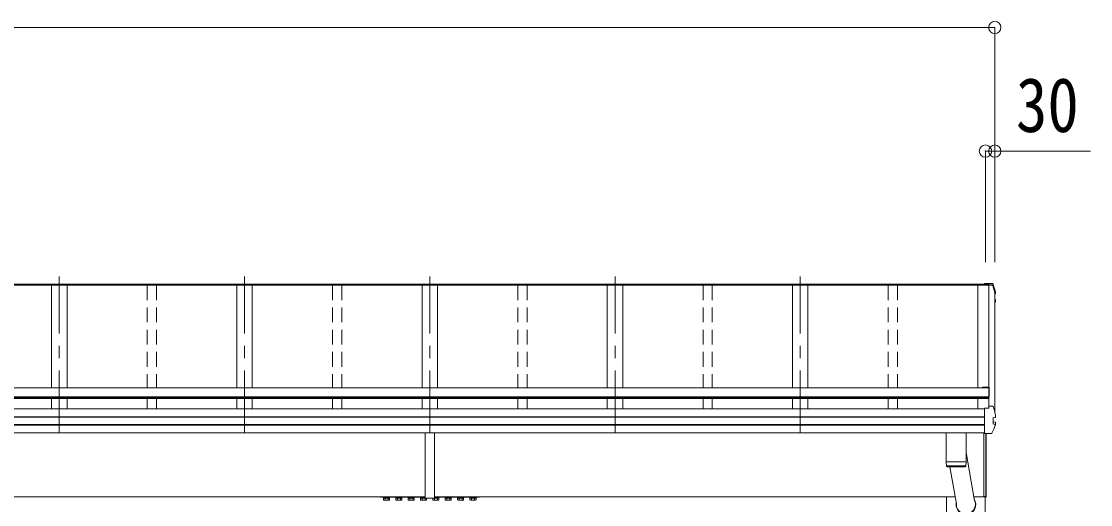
# Model space of a CAD drawing. Units: millimetres at full size, sheet at 1:40; some dimension numbers follow another scale. Extents: x -11243 to 77708, y -7760 to 25636.
# Drawn here: x -3828 to -365, y -2095 to -531 of the extents above; entities that cross this region are included whole.
import ezdxf
from ezdxf.enums import TextEntityAlignment as Align

# ---------------------------------------------------------------- set-up
doc = ezdxf.new("R2010")
doc.units = ezdxf.units.MM
doc.header["$LTSCALE"] = 40
doc.header["$PDMODE"] = 32
doc.header["$PDSIZE"] = 40
doc.linetypes.add('CHAIN1', pattern=[8, 5, -1, 1, -1])
doc.linetypes.add('DASHED1', pattern=[1.8, 1.2, -0.6])
for name, color, linetype, lineweight in [('0-1_本体', 5, 'CHAIN1', 9), ('0-3_ELV2', 4, 'Continuous', 9), ('0-6_OTH_LINE', 6, 'Continuous', 9), ('0-9_OUTLINE', 7, 'Continuous', 9)]:
    doc.layers.add(name, color=color, linetype=linetype, lineweight=lineweight)
doc.styles.add('ＭＳ ゴシック', font='')
doc.styles.get('ＭＳ ゴシック').set_extended_font_data('MS Gothic')

msp = doc.modelspace()

# ---------------------------------------------------------------- linework, layer by layer
at = {"layer": '0-1_本体'}
for p, q in [((-3705.5, -1860.84), (-3705.5, -1356.66)), ((-3105.5, -1860.84), (-3105.5, -1356.66)), ((-2505.5, -1860.84), (-2505.5, -1356.66)), ((-1905.5, -1860.84), (-1905.5, -1356.66)), ((-1305.5, -1860.84), (-1305.5, -1356.66))]:
    msp.add_line(p, q, dxfattribs=at)
at = {"layer": '0-3_ELV2'}
for p, q in [((-705.5, -1384.28), (-8505.5, -1384.28)), ((-705.5, -1385.18), (-8505.5, -1385.18)), ((-708.5, -1382.01), (-8502.5, -1382.01)), ((-3730.5, -1385.1), (-3730.5, -1717.54)), ((-3680.5, -1385.1), (-3680.5, -1717.54)), ((-3130.5, -1385.1), (-3130.5, -1717.54)), ((-3080.5, -1385.1), (-3080.5, -1717.54)), ((-2530.5, -1385.1), (-2530.5, -1717.54)), ((-2480.5, -1385.1), (-2480.5, -1717.54)), ((-1930.5, -1385.1), (-1930.5, -1717.54)), ((-1880.5, -1385.1), (-1880.5, -1717.54)), ((-1330.5, -1385.1), (-1330.5, -1717.54)), ((-1280.5, -1385.1), (-1280.5, -1717.54)), ((-730.5, -1385.1), (-730.5, -1717.54)), ((-730.5, -1385.19), (-682.06, -1385.19)), ((-683.5, -1379.93), (-708.5, -1379.93)), ((-708.5, -1383.95), (-708.5, -1379.93)), ((-708.5, -1382.45), (-694.3, -1382.45)), ((-705.5, -1384.95), (-694.68, -1384.95)), ((-695.2, -1782.56), (-695.2, -1385.19)), ((-694.3, -1382.45), (-694.68, -1384.95)), ((-694.6, -1385.19), (-694.6, -1778.61)), ((-694.3, -1383.54), (-694.53, -1385.04)), ((-694.53, -1385.04), (-694.53, -1384.69)), ((-694.53, -1385.04), (-682.11, -1385.04)), ((-694.3, -1383.54), (-694.3, -1382.45)), ((-682.26, -1383.54), (-694.3, -1383.54)), ((-683.5, -1379.93), (-683.5, -1379.92)), ((-683.5, -1379.93), (-683.5, -1379.93)), ((-675.5, -1408.55), (-675.5, -1795.42)), ((-675.5, -1411.5), (-674.81, -1411.37)), ((-675.5, -1411.85), (-674.73, -1411.7)), ((-674.24, -1413.13), (-675.5, -1413.37)), ((-673.19, -1411.86), (-673.19, -1407.81)), ((-675.5, -1431.26), (-674.67, -1431.36)), ((-675.5, -1435.35), (-674.14, -1435.62)), ((-675.5, -1436.88), (-674.66, -1437.04)), ((-674.67, -1431.36), (-674.67, -1431.36)), ((-673.09, -1436.89), (-673.09, -1432.83)), ((-695.2, -1717.54), (-4311.3, -1717.54)), ((-715.2, -1715.38), (-695.2, -1715.38)), ((-715.2, -1715.38), (-715.2, -1717.54)), ((-715.2, -1716.92), (-695.2, -1716.92)), ((-693.2, -1717.38), (-693.2, -1746.84)), ((-695.2, -1746.57), (-4295.5, -1746.57)), ((-695.2, -1748.31), (-4295.5, -1748.31)), ((-695.2, -1751.43), (-4295.5, -1751.43)), ((-3730.5, -1751.43), (-3730.5, -1785.09)), ((-3680.5, -1751.43), (-3680.5, -1785.09)), ((-3130.5, -1751.43), (-3130.5, -1785.09)), ((-3080.5, -1751.43), (-3080.5, -1785.09)), ((-2530.5, -1751.43), (-2530.5, -1785.1)), ((-2480.5, -1751.43), (-2480.5, -1785.1)), ((-1930.5, -1751.43), (-1930.5, -1785.09)), ((-1880.5, -1751.43), (-1880.5, -1785.09)), ((-1330.5, -1751.43), (-1330.5, -1785.09)), ((-1280.5, -1751.43), (-1280.5, -1785.09)), ((-730.5, -1751.43), (-730.5, -1784.95)), ((-695.2, -1746.84), (-693.2, -1746.84)), ((-708.5, -1785.09), (-8502.5, -1785.09)), ((-2505.5, -1785.09), (-2505.5, -1862.69)), ((-708.5, -1783.23), (-708.5, -1782.92)), ((-708.5, -1784.54), (-708.5, -1783.23)), ((-708.5, -1864.47), (-708.5, -1784.54)), ((-695.25, -1782.92), (-694.53, -1778.13)), ((-695.24, -1782.92), (-694.68, -1779.24)), ((-694.68, -1782.92), (-694.68, -1779.24)), ((-694.53, -1777.78), (-694.3, -1776.29)), ((-694.53, -1777.78), (-694.53, -1778.13)), ((-682.26, -1776.29), (-694.3, -1776.29)), ((-708.5, -1811.62), (-8502.5, -1811.62)), ((-708.5, -1812.51), (-8502.5, -1812.51)), ((-681.07, -1814.23), (-674.81, -1813.46)), ((-681.07, -1814.23), (-681.07, -1814.23)), ((-674.67, -1835.74), (-681.07, -1834.05)), ((-681.07, -1834.05), (-681.07, -1834.05)), ((-680.5, -1814.37), (-680.5, -1833.58)), ((-674.14, -1828.36), (-680.1, -1827.21)), ((-674.81, -1813.46), (-674.81, -1813.46)), ((-673.19, -1811.99), (-673.19, -1804.6)), ((-673.09, -1837.03), (-673.09, -1829.64)), ((-708.5, -1835.73), (-8502.5, -1835.73)), ((-708.5, -1837.66), (-8502.5, -1837.66)), ((-708.5, -1862.69), (-8502.5, -1862.69)), ((-2520.5, -1862.69), (-2520.5, -1929.05)), ((-710.5, -1862.69), (-710.5, -2069.01)), ((-708.5, -1865.33), (-708.5, -1864.47)), ((-708.5, -1865.33), (-687.86, -1865.33)), ((-704, -2071.41), (-704, -1865.33)), ((-703.5, -2071.01), (-703.5, -1865.33)), ((-674.67, -1835.74), (-674.67, -1835.75)), ((-2520.5, -1929.05), (-2520.38, -1929.41)), ((-2520.38, -1929.41), (-2520.38, -1941.41)), ((-2520.38, -1941.41), (-2520.5, -1941.76)), ((-2520.5, -1941.76), (-2520.5, -2030.05)), ((-2490.62, -1941.41), (-2490.5, -1941.76)), ((-2520.5, -2030.05), (-2520.38, -2030.41)), ((-2520.38, -2042.41), (-2520.5, -2042.76)), ((-2520.5, -2042.76), (-2520.5, -2059.55)), ((-2520.38, -2030.41), (-2520.38, -2042.41)), ((-2490.62, -2042.41), (-2490.5, -2042.76)), ((-2490.5, -2042.76), (-2490.5, -2059.55)), ((-2520.38, -2070.41), (-8407.26, -2070.41)), ((-2665.56, -2070.61), (-2665.56, -2070.41)), ((-2520.38, -2070.61), (-2665.56, -2070.61)), ((-2655.38, -2074.01), (-2655.38, -2080.25)), ((-2655.38, -2074.01), (-2635.75, -2074.01)), ((-2650.47, -2074.01), (-2650.47, -2080.25)), ((-2640.65, -2074.01), (-2640.65, -2080.25)), ((-2635.75, -2074.01), (-2635.75, -2080.25)), ((-2615.38, -2074.01), (-2615.38, -2080.25)), ((-2615.38, -2074.01), (-2595.75, -2074.01)), ((-2610.47, -2074.01), (-2610.47, -2080.25)), ((-2600.65, -2074.01), (-2600.65, -2080.25)), ((-2595.75, -2074.01), (-2595.75, -2080.25)), ((-2575.38, -2074.01), (-2575.38, -2080.25)), ((-2575.38, -2074.01), (-2555.75, -2074.01)), ((-2570.47, -2074.01), (-2570.47, -2080.25)), ((-2560.65, -2074.01), (-2560.65, -2080.25)), ((-2555.75, -2074.01), (-2555.75, -2080.25)), ((-2535.38, -2074.01), (-2535.38, -2080.25)), ((-2535.38, -2074.01), (-2520.49, -2074.01)), ((-2530.47, -2074.01), (-2530.47, -2080.25)), ((-2520.65, -2074.01), (-2520.65, -2080.25)), ((-2520.38, -2059.91), (-2520.5, -2059.55)), ((-2520.38, -2071.91), (-2520.5, -2072.26)), ((-2520.5, -2073.91), (-2520.5, -2072.26)), ((-2520.38, -2059.91), (-2520.38, -2071.91)), ((-2491, -2074.41), (-2520, -2074.41)), ((-2515.75, -2074.41), (-2515.75, -2080.25)), ((-2495.38, -2074.41), (-2495.38, -2080.25)), ((-2490.62, -2059.91), (-2490.5, -2059.55)), ((-803.74, -2070.41), (-2490.62, -2070.41)), ((-2490.62, -2070.61), (-2345.56, -2070.61)), ((-2475.75, -2074.01), (-2490.51, -2074.01)), ((-2490.5, -2073.91), (-2490.5, -2072.26)), ((-2490.47, -2074.01), (-2490.47, -2080.25)), ((-2480.65, -2074.01), (-2480.65, -2080.25)), ((-2475.75, -2074.01), (-2475.75, -2080.25)), ((-2455.38, -2074.01), (-2455.38, -2080.25)), ((-2435.75, -2074.01), (-2455.38, -2074.01)), ((-2450.47, -2074.01), (-2450.47, -2080.25)), ((-2440.65, -2074.01), (-2440.65, -2080.25)), ((-2435.75, -2074.01), (-2435.75, -2080.25)), ((-2415.38, -2074.01), (-2415.38, -2080.25)), ((-2395.75, -2074.01), (-2415.38, -2074.01)), ((-2410.47, -2074.01), (-2410.47, -2080.25)), ((-2400.65, -2074.01), (-2400.65, -2080.25)), ((-2395.75, -2074.01), (-2395.75, -2080.25)), ((-2375.38, -2074.01), (-2375.38, -2080.25)), ((-2355.75, -2074.01), (-2375.38, -2074.01)), ((-2370.47, -2074.01), (-2370.47, -2080.25)), ((-2360.65, -2074.01), (-2360.65, -2080.25)), ((-2355.75, -2074.01), (-2355.75, -2080.25)), ((-2345.56, -2070.41), (-2345.56, -2070.61)), ((-831.5, -5370.41), (-831.5, -2070.41)), ((-705.5, -2070.41), (-743.1, -2070.41)), ((-705.5, -2069.01), (-710.5, -2069.01)), ((-706.5, -2070.41), (-706.5, -5370.41)), ((-705.5, -2071.51), (-705.5, -2069.01)), ((-704, -2071.41), (-704, -2071.41)), ((-704, -2071.41), (-704, -2071.47)), ((-2654.06, -2081.01), (-2655.38, -2080.25)), ((-2654.06, -2081.01), (-2637.06, -2081.01)), ((-2637.06, -2081.01), (-2635.75, -2080.25)), ((-2614.06, -2081.01), (-2615.38, -2080.25)), ((-2614.06, -2081.01), (-2597.06, -2081.01)), ((-2597.06, -2081.01), (-2595.75, -2080.25)), ((-2574.06, -2081.01), (-2575.38, -2080.25)), ((-2574.06, -2081.01), (-2557.06, -2081.01)), ((-2557.06, -2081.01), (-2555.75, -2080.25)), ((-2534.06, -2081.01), (-2535.38, -2080.25)), ((-2534.06, -2081.01), (-2517.06, -2081.01)), ((-2517.06, -2081.01), (-2515.75, -2080.25)), ((-2494.06, -2081.01), (-2495.38, -2080.25)), ((-2477.06, -2081.01), (-2494.06, -2081.01)), ((-2477.06, -2081.01), (-2475.75, -2080.25)), ((-2454.06, -2081.01), (-2455.38, -2080.25)), ((-2437.06, -2081.01), (-2454.06, -2081.01)), ((-2437.06, -2081.01), (-2435.75, -2080.25)), ((-2414.06, -2081.01), (-2415.38, -2080.25)), ((-2397.06, -2081.01), (-2414.06, -2081.01)), ((-2397.06, -2081.01), (-2395.75, -2080.25)), ((-2374.06, -2081.01), (-2375.38, -2080.25)), ((-2357.06, -2081.01), (-2374.06, -2081.01)), ((-2357.06, -2081.01), (-2355.75, -2080.25))]:
    msp.add_line(p, q, dxfattribs=at)
at = {"layer": '0-3_ELV2', "linetype": 'DASHED1'}
for p, q in [((-3420.5, -1385.18), (-3420.5, -1717.54)), ((-3390.5, -1385.18), (-3390.5, -1717.54)), ((-2820.5, -1385.18), (-2820.5, -1717.54)), ((-2790.5, -1385.18), (-2790.5, -1717.54)), ((-2220.5, -1385.18), (-2220.5, -1717.54)), ((-2190.5, -1385.18), (-2190.5, -1717.54)), ((-1620.5, -1385.18), (-1620.5, -1717.54)), ((-1590.5, -1385.18), (-1590.5, -1717.54)), ((-1020.5, -1385.18), (-1020.5, -1717.54)), ((-990.5, -1385.18), (-990.5, -1717.54)), ((-3420.5, -1751.43), (-3420.5, -1785.09)), ((-3390.5, -1751.43), (-3390.5, -1785.09)), ((-2820.5, -1751.43), (-2820.5, -1785.09)), ((-2790.5, -1751.43), (-2790.5, -1785.09)), ((-2220.5, -1751.43), (-2220.5, -1785.09)), ((-2190.5, -1751.43), (-2190.5, -1785.09)), ((-1620.5, -1751.43), (-1620.5, -1785.09)), ((-1590.5, -1751.43), (-1590.5, -1785.09)), ((-1020.5, -1751.43), (-1020.5, -1785.09)), ((-990.5, -1751.43), (-990.5, -1785.09))]:
    msp.add_line(p, q, dxfattribs=at)
at = {"layer": '0-3_ELV2'}
for points in [[(-708.5, -1383.95), (-705.5, -1383.95), (-705.5, -1384.95)], [(-680.64, -1381.2), (-680.76, -1380.91), (-680.93, -1380.64), (-681.15, -1380.41), (-681.41, -1380.23), (-681.68, -1380.1), (-681.95, -1380.02), (-682.18, -1379.98), (-682.41, -1379.96), (-682.67, -1379.94), (-682.95, -1379.93), (-683.26, -1379.92), (-683.58, -1379.92)], [(-673.22, -1407.49), (-675.55, -1398.64), (-678.01, -1389.87), (-680.63, -1381.21)], [(-673.22, -1407.5), (-673.19, -1407.76), (-673.19, -1407.81)], [(-675.5, -1443.09), (-674.58, -1440.86), (-673.18, -1437.37)], [(-708.5, -1782.92), (-694.3, -1782.92), (-694.3, -1776.29)], [(-681.07, -1814.23), (-681.15, -1814.26), (-681.23, -1814.31), (-681.29, -1814.39), (-681.34, -1814.48), (-681.37, -1814.59), (-681.38, -1814.71)], [(-681.07, -1834.05), (-681.15, -1834.01), (-681.23, -1833.95), (-681.29, -1833.87), (-681.34, -1833.76), (-681.37, -1833.65), (-681.38, -1833.53)], [(-680.5, -1814.37), (-680.49, -1814.25), (-680.45, -1814.16)], [(-674.81, -1813.46), (-674.58, -1813.39), (-674.38, -1813.24), (-674.21, -1813.02), (-674.09, -1812.75), (-674.02, -1812.44), (-674.01, -1812.11), (-674.06, -1811.79)], [(-674.73, -1813.45), (-674.45, -1813.37), (-674.21, -1813.3), (-673.97, -1813.2), (-673.7, -1813.03), (-673.44, -1812.76), (-673.26, -1812.41), (-673.2, -1812.03)], [(-673.22, -1804.29), (-673.19, -1804.55), (-673.19, -1804.6)], [(-673.19, -1812.03), (-673.19, -1811.94), (-673.22, -1811.68)], [(-2490.5, -1862.69), (-2490.5, -1929.05), (-2490.62, -1929.41), (-2490.62, -1941.41)], [(-687.83, -1865.33), (-687.45, -1865.33), (-687.1, -1865.32), (-686.79, -1865.3), (-686.51, -1865.27), (-686.2, -1865.19), (-685.87, -1865.05), (-685.56, -1864.84), (-685.3, -1864.56), (-685.13, -1864.22)], [(-673.18, -1837.51), (-676.03, -1844.33), (-678.98, -1851.06), (-682.02, -1857.71), (-685.14, -1864.27)], [(-673.98, -1837.72), (-673.89, -1837.4), (-673.87, -1837.04), (-673.91, -1836.68), (-674.02, -1836.35), (-674.2, -1836.07), (-674.42, -1835.86), (-674.67, -1835.75)], [(-673.19, -1837.53), (-673.12, -1837.37), (-673.08, -1837.19), (-673.09, -1837.01)], [(-2490.5, -1941.76), (-2490.5, -2030.05), (-2490.62, -2030.41), (-2490.62, -2042.41)], [(-2656.56, -2070.61), (-2656.56, -2072.21), (-2634.56, -2072.21), (-2634.56, -2070.61)], [(-2636.96, -2072.21), (-2636.96, -2073.99), (-2654.16, -2073.99), (-2654.16, -2072.21)], [(-2616.56, -2070.61), (-2616.56, -2072.21), (-2594.56, -2072.21), (-2594.56, -2070.61)], [(-2596.96, -2072.21), (-2596.96, -2073.99), (-2614.16, -2073.99), (-2614.16, -2072.21)], [(-2576.56, -2070.61), (-2576.56, -2072.21), (-2554.56, -2072.21), (-2554.56, -2070.61)], [(-2556.96, -2072.21), (-2556.96, -2073.99), (-2574.16, -2073.99), (-2574.16, -2072.21)], [(-2536.56, -2070.61), (-2536.56, -2072.21), (-2520.48, -2072.21)], [(-2520.49, -2073.99), (-2534.16, -2073.99), (-2534.16, -2072.21)], [(-2490.62, -2059.91), (-2490.62, -2071.91), (-2490.5, -2072.26)], [(-2474.56, -2070.61), (-2474.56, -2072.21), (-2490.52, -2072.21)], [(-2490.51, -2073.99), (-2476.96, -2073.99), (-2476.96, -2072.21)], [(-2434.56, -2070.61), (-2434.56, -2072.21), (-2456.56, -2072.21), (-2456.56, -2070.61)], [(-2454.16, -2072.21), (-2454.16, -2073.99), (-2436.96, -2073.99), (-2436.96, -2072.21)], [(-2394.56, -2070.61), (-2394.56, -2072.21), (-2416.56, -2072.21), (-2416.56, -2070.61)], [(-2414.16, -2072.21), (-2414.16, -2073.99), (-2396.96, -2073.99), (-2396.96, -2072.21)], [(-2354.56, -2070.61), (-2354.56, -2072.21), (-2376.56, -2072.21), (-2376.56, -2070.61)], [(-2374.16, -2072.21), (-2374.16, -2073.99), (-2356.96, -2073.99), (-2356.96, -2072.21)], [(-704, -2071.51), (-704, -2071.51), (-705.5, -2071.51)], [(-704, -2071.47), (-703.99, -2071.51), (-704, -2071.51)]]:
    msp.add_lwpolyline(points, dxfattribs=at)
for centre, radius, start, end in [((-682.26, -1385.24), 1.7, 17.09071, 90.04324), ((-1158.51, -1531.2), 498.32, 13.87531, 17.05651), ((-1158.51, -1531.2), 499.82, 13.85121, 17.03953), ((-674.48, -1411.86), 1.3, 280.89642, 13.7954), ((-1137.83, -1251.98), 498.64, 337.99835, 338.21754), ((-1137.83, -1252.32), 498.64, 337.99835, 338.25759), ((-674.38, -1436.89), 1.3, 338.33785, 79.1132), ((-674.38, -1432.83), 1.3, 0.0377, 79.0995), ((-695.2, -1717.38), 2, 0, 90), ((-682.26, -1777.99), 1.7, 17.09071, 90.04324), ((-1158.51, -1923.95), 499.82, 13.85121, 17.03953), ((-680, -1826.72), 0.499, 180.05239, 259.08482), ((-674.38, -1829.64), 1.3, 0.0377, 79.0995), ((-716.15, -2056.34), 12.15, 359.0404, 0.9596), ((-704, -2071.01), 0.5, 270.5, 0), ((-2652.92, -2076.66), 4.34, 235.61575, 304.38425), ((-2645.56, -2064.77), 16.24, 252.41205, 287.58795), ((-2638.2, -2076.66), 4.34, 235.61575, 304.38425), ((-2612.92, -2076.66), 4.34, 235.61575, 304.38425), ((-2605.56, -2064.77), 16.24, 252.41205, 287.58795), ((-2598.2, -2076.66), 4.34, 235.61575, 304.38425), ((-2572.92, -2076.66), 4.34, 235.61575, 304.38425), ((-2565.56, -2064.77), 16.24, 252.41205, 287.58795), ((-2558.2, -2076.66), 4.34, 235.61575, 304.38425), ((-2532.92, -2076.66), 4.34, 235.61575, 304.38425), ((-2525.56, -2064.77), 16.24, 252.41205, 287.58795), ((-2518.2, -2076.66), 4.34, 235.61575, 304.38425), ((-2492.92, -2076.66), 4.34, 235.61575, 304.38425), ((-2485.56, -2064.77), 16.24, 252.41205, 287.58795), ((-2478.2, -2076.66), 4.34, 235.61575, 304.38425), ((-2452.92, -2076.66), 4.34, 235.61575, 304.38425), ((-2445.56, -2064.77), 16.24, 252.41205, 287.58795), ((-2438.2, -2076.66), 4.34, 235.61575, 304.38425), ((-2412.92, -2076.66), 4.34, 235.61575, 304.38425), ((-2405.56, -2064.77), 16.24, 252.41205, 287.58795), ((-2398.2, -2076.66), 4.34, 235.61575, 304.38425), ((-2372.92, -2076.66), 4.34, 235.61575, 304.38425), ((-2365.56, -2064.77), 16.24, 252.41205, 287.58795), ((-2358.2, -2076.66), 4.34, 235.61575, 304.38425)]:
    msp.add_arc(centre, radius, start, end, dxfattribs=at)
for centre, major_axis, start_param, end_param in [((-2520, -2073.91), (-0.501, 0), 6.2831853, 7.8539816), ((-2491, -2073.91), (0.501, 0), 4.712389, 6.2831853)]:
    msp.add_ellipse(centre, major_axis=major_axis, ratio=0.998135, start_param=start_param, end_param=end_param, dxfattribs=at)
at = {"layer": '0-6_OTH_LINE'}
for p, q in [((-8535.5, -551.03), (-675.5, -551.03)), ((-675.5, -551.03), (-675.5, -1310.03)), ((-705.5, -951.03), (-705.5, -1310.03)), ((-675.5, -951.03), (-705.5, -951.03)), ((-675.5, -951.03), (-675.5, -1310.03)), ((-365.01, -951.03), (-675.5, -951.03))]:
    msp.add_line(p, q, dxfattribs=at)
for p in [(-675.5, -551.03), (-705.5, -951.03), (-675.5, -951.03)]:
    msp.add_point(p, dxfattribs=at)
at = {"layer": '0-9_OUTLINE'}
for p, q in [((-832.5, -1956.23), (-832.5, -1862.69)), ((-768.5, -1862.69), (-768.5, -1956.23)), ((-768.5, -1926.45), (-740.89, -2082.83)), ((-832.5, -1956.23), (-768.5, -1956.23)), ((-832.5, -1957.23), (-768.5, -1957.23)), ((-832.27, -1970.28), (-832.5, -1957.23)), ((-768.73, -1970.23), (-832.27, -1970.23)), ((-829.27, -1973.23), (-771.73, -1973.23)), ((-828, -1956.23), (-827.98, -1957.23)), ((-799.72, -2093.02), (-820.82, -1973.23)), ((-773, -1956.23), (-773.02, -1957.23)), ((-768.5, -1957.23), (-768.73, -1970.28))]:
    msp.add_line(p, q, dxfattribs=at)
for centre, start, end in [((-829.27, -1970.23), 181, 270), ((-771.73, -1970.23), 269.95168, 359)]:
    msp.add_arc(centre, 3, start, end, dxfattribs=at)
for major_axis, ratio, start_param, end_param in [((31.85, 0), 0.984694, 2.9607069, 6.8123255), ((30.8, 0), 0.983336, 3.0689101, 6.7045279)]:
    msp.add_ellipse((-769, -2095.22), major_axis=major_axis, ratio=ratio, start_param=start_param, end_param=end_param, dxfattribs=at)

# ---------------------------------------------------------------- texts
at = {"layer": '0-6_OTH_LINE', "color": 7, "style": 'ＭＳ ゴシック', "width": 0.85}
msp.add_text('30', height=176, dxfattribs=at).set_placement((-606.85, -941.94), align=Align.BOTTOM_LEFT)

doc.saveas('drawing.dxf')
